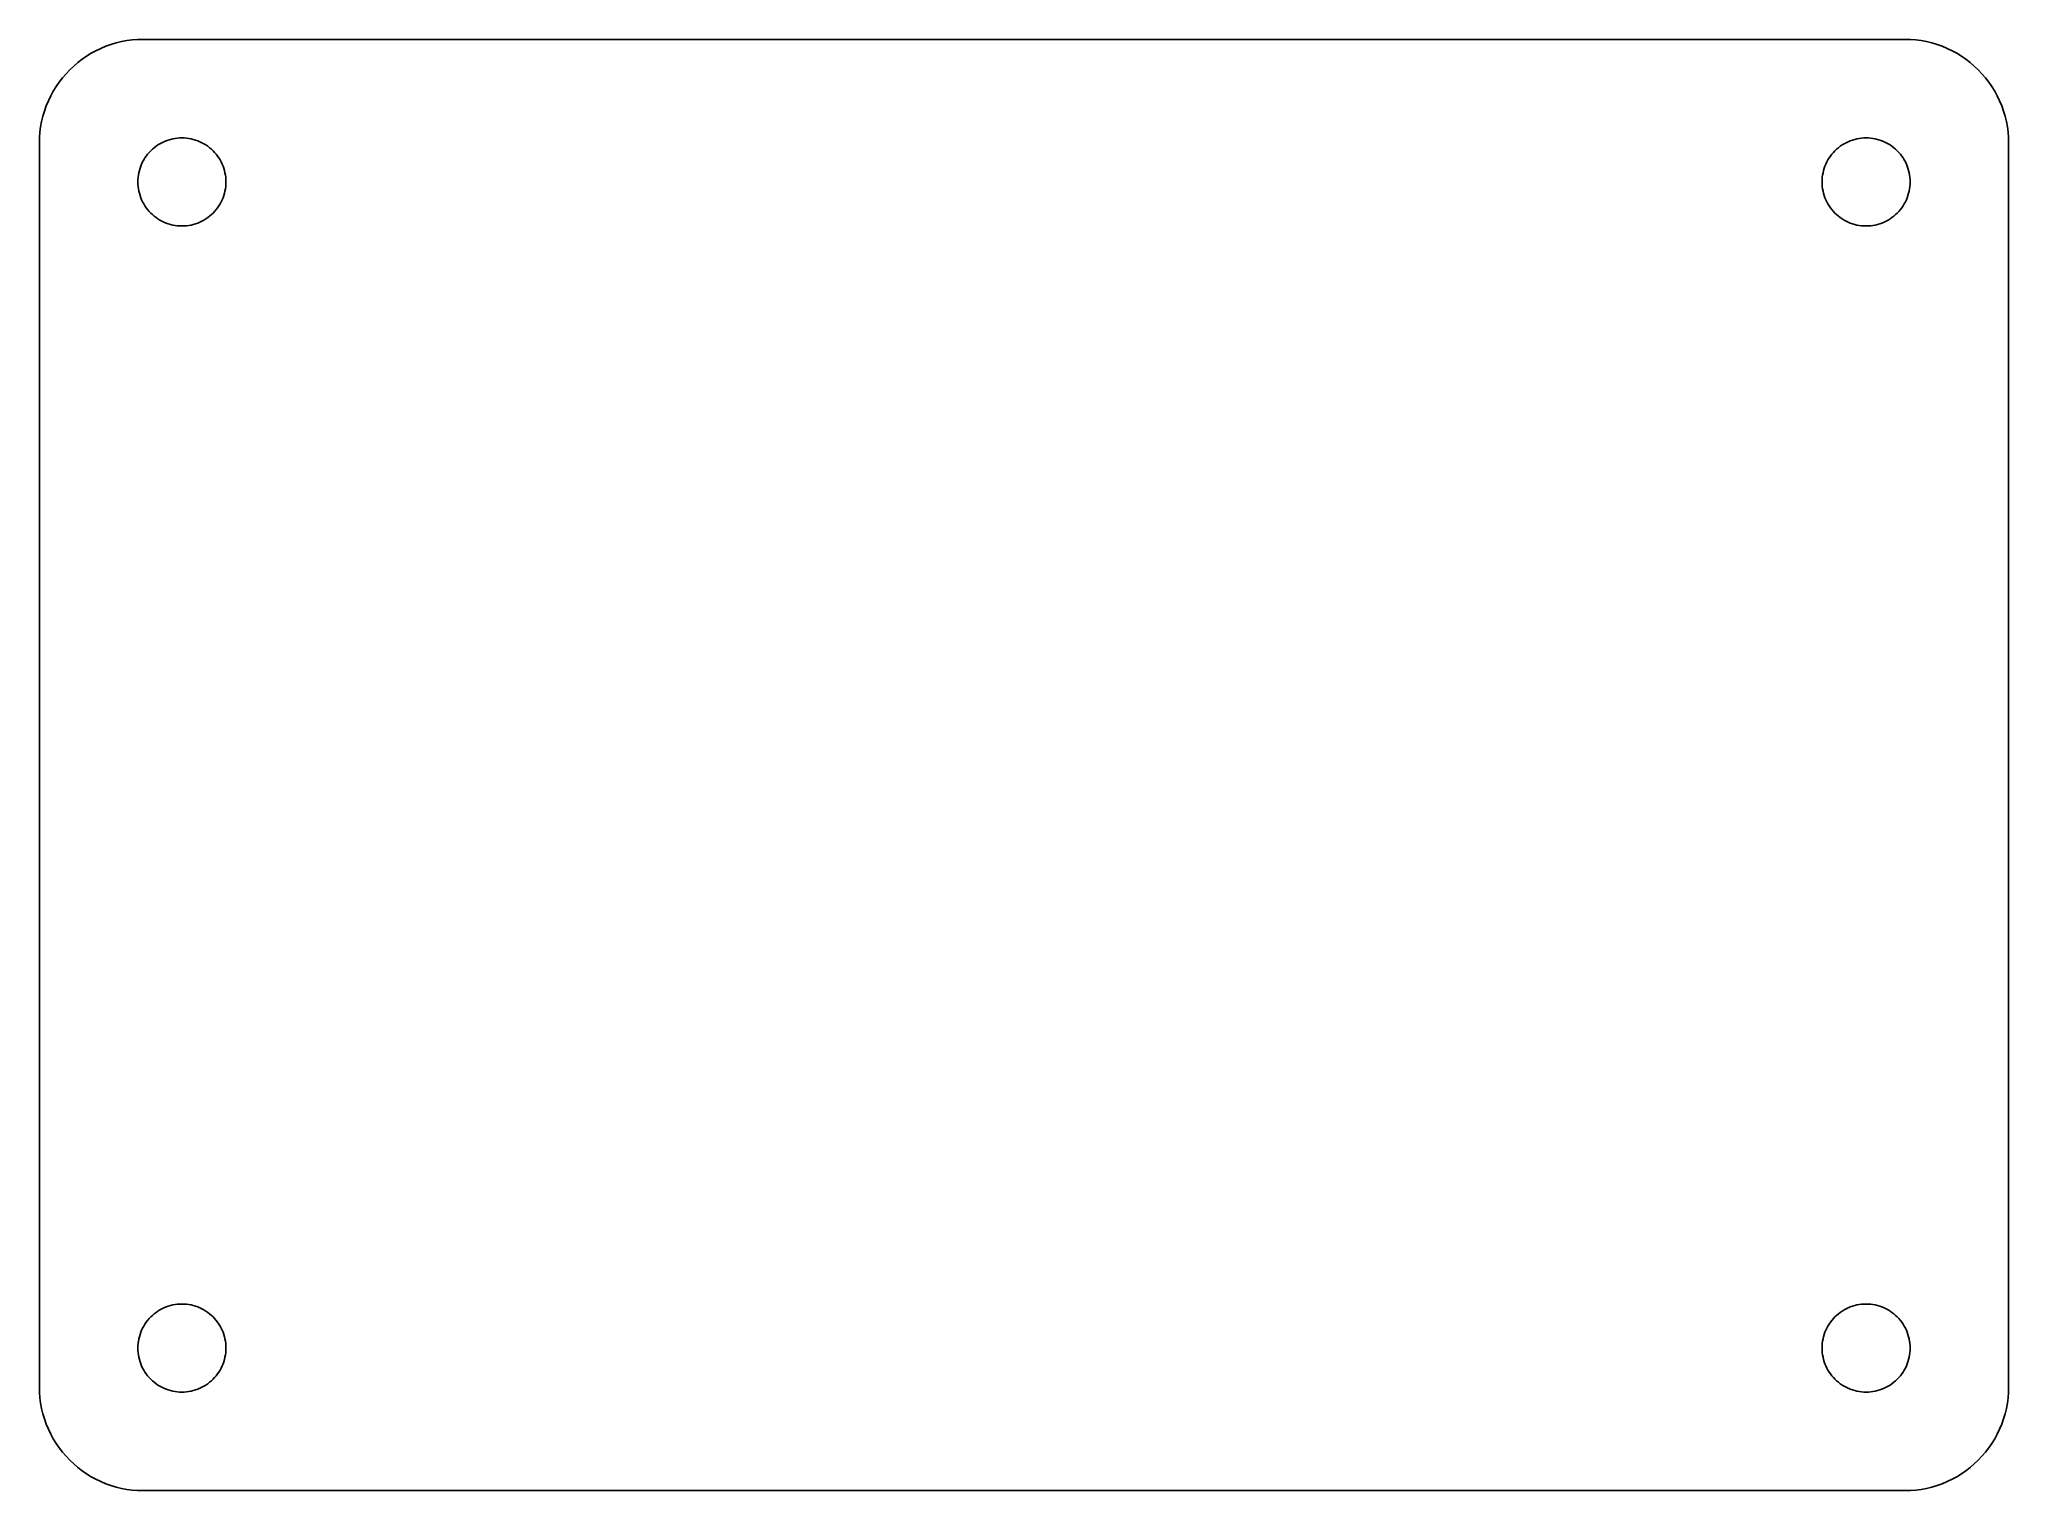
# Model space of a CAD drawing. Header units: metres. Extents: x -38 to 38, y -28 to 28.
import ezdxf

# ---------------------------------------------------------------- set-up
doc = ezdxf.new("R2010")
doc.units = ezdxf.units.M

msp = doc.modelspace()

# ---------------------------------------------------------------- linework, layer by layer
for p, q in [((-36, 27.4641), (-36.1786, 27.3547)), ((-35.816, 27.564), (-36, 27.4641)), ((-35.627, 27.6542), (-35.816, 27.564)), ((-35.4335, 27.7343), (-35.627, 27.6542)), ((-35.2361, 27.8042), (-35.4335, 27.7343)), ((-35.0353, 27.8637), (-35.2361, 27.8042)), ((-34.8316, 27.9126), (-35.0353, 27.8637)), ((-34.6257, 27.9508), (-34.8316, 27.9126)), ((-34.4181, 27.9781), (-34.6257, 27.9508)), ((-34.2094, 27.9945), (-34.4181, 27.9781)), ((-34, 28), (-34.2094, 27.9945)), ((34, 28), (-34, 28)), ((34.2094, 27.9945), (34, 28)), ((34.4181, 27.9781), (34.2094, 27.9945)), ((34.6257, 27.9508), (34.4181, 27.9781)), ((34.8316, 27.9126), (34.6257, 27.9508)), ((35.0353, 27.8637), (34.8316, 27.9126)), ((35.2361, 27.8042), (35.0353, 27.8637)), ((35.4335, 27.7343), (35.2361, 27.8042)), ((35.627, 27.6542), (35.4335, 27.7343)), ((35.816, 27.564), (35.627, 27.6542)), ((36, 27.4641), (35.816, 27.564)), ((36.1786, 27.3547), (36, 27.4641)), ((-36.9726, 26.6765), (-37.1086, 26.5173)), ((-36.8284, 26.8284), (-36.9726, 26.6765)), ((-36.6765, 26.9726), (-36.8284, 26.8284)), ((-36.5173, 27.1086), (-36.6765, 26.9726)), ((-36.3511, 27.2361), (-36.5173, 27.1086)), ((-36.1786, 27.3547), (-36.3511, 27.2361)), ((36.3511, 27.2361), (36.1786, 27.3547)), ((36.5173, 27.1086), (36.3511, 27.2361)), ((36.6765, 26.9726), (36.5173, 27.1086)), ((36.8284, 26.8284), (36.6765, 26.9726)), ((36.9726, 26.6765), (36.8284, 26.8284)), ((37.1086, 26.5173), (36.9726, 26.6765)), ((-37.4641, 26), (-37.564, 25.816)), ((-37.3547, 26.1786), (-37.4641, 26)), ((-37.2361, 26.3511), (-37.3547, 26.1786)), ((-37.1086, 26.5173), (-37.2361, 26.3511)), ((37.2361, 26.3511), (37.1086, 26.5173)), ((37.3547, 26.1786), (37.2361, 26.3511)), ((37.4641, 26), (37.3547, 26.1786)), ((37.564, 25.816), (37.4641, 26)), ((-37.8042, 25.2361), (-37.8637, 25.0353)), ((-37.7343, 25.4335), (-37.8042, 25.2361)), ((-37.6542, 25.627), (-37.7343, 25.4335)), ((-37.564, 25.816), (-37.6542, 25.627)), ((37.6542, 25.627), (37.564, 25.816)), ((37.7343, 25.4335), (37.6542, 25.627)), ((37.8042, 25.2361), (37.7343, 25.4335)), ((37.8637, 25.0353), (37.8042, 25.2361)), ((-37.9781, 24.4181), (-37.9945, 24.2094)), ((-37.9508, 24.6257), (-37.9781, 24.4181)), ((-37.9126, 24.8316), (-37.9508, 24.6257)), ((-37.8637, 25.0353), (-37.9126, 24.8316)), ((37.9126, 24.8316), (37.8637, 25.0353)), ((37.9508, 24.6257), (37.9126, 24.8316)), ((37.9781, 24.4181), (37.9508, 24.6257)), ((37.9945, 24.2094), (37.9781, 24.4181)), ((-37.9945, 24.2094), (-38, 24)), ((-38, 24), (-38, -24)), ((-33.8753, 23.4992), (-33.8211, 23.5698)), ((-33.8211, 23.5698), (-33.7633, 23.6375)), ((-33.7633, 23.6375), (-33.7021, 23.7021)), ((-33.7021, 23.7021), (-33.6375, 23.7633)), ((-33.6375, 23.7633), (-33.5698, 23.8211)), ((-33.5698, 23.8211), (-33.4992, 23.8753)), ((-33.4992, 23.8753), (-33.4259, 23.9257)), ((-33.4259, 23.9257), (-33.35, 23.9722)), ((-33.35, 23.9722), (-33.2718, 24.0147)), ((-33.2718, 24.0147), (-33.1915, 24.053)), ((-33.1915, 24.053), (-33.1092, 24.0871)), ((-33.1092, 24.0871), (-33.0253, 24.1168)), ((-33.0253, 24.1168), (-32.94, 24.1421)), ((-32.94, 24.1421), (-32.8535, 24.1628)), ((-32.8535, 24.1628), (-32.7659, 24.1791)), ((-32.7659, 24.1791), (-32.6777, 24.1907)), ((-32.6777, 24.1907), (-32.589, 24.1977)), ((-32.589, 24.1977), (-32.5, 24.2)), ((-32.5, 24.2), (-32.411, 24.1977)), ((-32.411, 24.1977), (-32.3223, 24.1907)), ((-32.3223, 24.1907), (-32.2341, 24.1791)), ((-32.2341, 24.1791), (-32.1465, 24.1628)), ((-32.1465, 24.1628), (-32.06, 24.1421)), ((-32.06, 24.1421), (-31.9747, 24.1168)), ((-31.9747, 24.1168), (-31.8908, 24.0871)), ((-31.8908, 24.0871), (-31.8085, 24.053)), ((-31.8085, 24.053), (-31.7282, 24.0147)), ((-31.7282, 24.0147), (-31.65, 23.9722)), ((-31.65, 23.9722), (-31.5741, 23.9257)), ((-31.5741, 23.9257), (-31.5008, 23.8753)), ((-31.5008, 23.8753), (-31.4302, 23.8211)), ((-31.4302, 23.8211), (-31.3625, 23.7633)), ((-31.3625, 23.7633), (-31.2979, 23.7021)), ((-31.2979, 23.7021), (-31.2367, 23.6375)), ((-31.2367, 23.6375), (-31.1789, 23.5698)), ((-31.1789, 23.5698), (-31.1247, 23.4992)), ((31.1247, 23.4992), (31.1789, 23.5698)), ((31.1789, 23.5698), (31.2367, 23.6375)), ((31.2367, 23.6375), (31.2979, 23.7021)), ((31.2979, 23.7021), (31.3625, 23.7633)), ((31.3625, 23.7633), (31.4302, 23.8211)), ((31.4302, 23.8211), (31.5008, 23.8753)), ((31.5008, 23.8753), (31.5741, 23.9257)), ((31.5741, 23.9257), (31.65, 23.9722)), ((31.65, 23.9722), (31.7282, 24.0147)), ((31.7282, 24.0147), (31.8085, 24.053)), ((31.8085, 24.053), (31.8908, 24.0871)), ((31.8908, 24.0871), (31.9747, 24.1168)), ((31.9747, 24.1168), (32.06, 24.1421)), ((32.06, 24.1421), (32.1465, 24.1628)), ((32.1465, 24.1628), (32.2341, 24.1791)), ((32.2341, 24.1791), (32.3223, 24.1907)), ((32.3223, 24.1907), (32.411, 24.1977)), ((32.411, 24.1977), (32.5, 24.2)), ((32.5, 24.2), (32.589, 24.1977)), ((32.589, 24.1977), (32.6777, 24.1907)), ((32.6777, 24.1907), (32.7659, 24.1791)), ((32.7659, 24.1791), (32.8535, 24.1628)), ((32.8535, 24.1628), (32.94, 24.1421)), ((32.94, 24.1421), (33.0253, 24.1168)), ((33.0253, 24.1168), (33.1092, 24.0871)), ((33.1092, 24.0871), (33.1915, 24.053)), ((33.1915, 24.053), (33.2718, 24.0147)), ((33.2718, 24.0147), (33.35, 23.9722)), ((33.35, 23.9722), (33.4259, 23.9257)), ((33.4259, 23.9257), (33.4992, 23.8753)), ((33.4992, 23.8753), (33.5698, 23.8211)), ((33.5698, 23.8211), (33.6375, 23.7633)), ((33.6375, 23.7633), (33.7021, 23.7021)), ((33.7021, 23.7021), (33.7633, 23.6375)), ((33.7633, 23.6375), (33.8211, 23.5698)), ((33.8211, 23.5698), (33.8753, 23.4992)), ((38, 24), (37.9945, 24.2094)), ((38, -24), (38, 24)), ((-34.1791, 22.7659), (-34.1628, 22.8535)), ((-34.1628, 22.8535), (-34.1421, 22.94)), ((-34.1421, 22.94), (-34.1168, 23.0253)), ((-34.1168, 23.0253), (-34.0871, 23.1092)), ((-34.0871, 23.1092), (-34.053, 23.1915)), ((-34.053, 23.1915), (-34.0147, 23.2718)), ((-34.0147, 23.2718), (-33.9722, 23.35)), ((-33.9722, 23.35), (-33.9257, 23.4259)), ((-33.9257, 23.4259), (-33.8753, 23.4992)), ((-31.1247, 23.4992), (-31.0743, 23.4259)), ((-31.0743, 23.4259), (-31.0278, 23.35)), ((-31.0278, 23.35), (-30.9853, 23.2718)), ((-30.9853, 23.2718), (-30.947, 23.1915)), ((-30.947, 23.1915), (-30.9129, 23.1092)), ((-30.9129, 23.1092), (-30.8832, 23.0253)), ((-30.8832, 23.0253), (-30.8579, 22.94)), ((-30.8579, 22.94), (-30.8371, 22.8535)), ((-30.8371, 22.8535), (-30.8209, 22.7659)), ((30.8209, 22.7659), (30.8371, 22.8535)), ((30.8371, 22.8535), (30.8579, 22.94)), ((30.8579, 22.94), (30.8832, 23.0253)), ((30.8832, 23.0253), (30.9129, 23.1092)), ((30.9129, 23.1092), (30.947, 23.1915)), ((30.947, 23.1915), (30.9853, 23.2718)), ((30.9853, 23.2718), (31.0278, 23.35)), ((31.0278, 23.35), (31.0743, 23.4259)), ((31.0743, 23.4259), (31.1247, 23.4992)), ((33.8753, 23.4992), (33.9257, 23.4259)), ((33.9257, 23.4259), (33.9722, 23.35)), ((33.9722, 23.35), (34.0147, 23.2718)), ((34.0147, 23.2718), (34.053, 23.1915)), ((34.053, 23.1915), (34.0871, 23.1092)), ((34.0871, 23.1092), (34.1168, 23.0253)), ((34.1168, 23.0253), (34.1421, 22.94)), ((34.1421, 22.94), (34.1628, 22.8535)), ((34.1628, 22.8535), (34.1791, 22.7659)), ((-34.2, 22.5), (-34.1977, 22.589)), ((-34.1977, 22.411), (-34.2, 22.5)), ((-34.1977, 22.589), (-34.1907, 22.6777)), ((-34.1907, 22.3223), (-34.1977, 22.411)), ((-34.1907, 22.6777), (-34.1791, 22.7659)), ((-34.1791, 22.2341), (-34.1907, 22.3223)), ((-34.1628, 22.1465), (-34.1791, 22.2341)), ((-34.1421, 22.06), (-34.1628, 22.1465)), ((-34.1168, 21.9747), (-34.1421, 22.06)), ((-30.8579, 22.06), (-30.8832, 21.9747)), ((-30.8371, 22.1465), (-30.8579, 22.06)), ((-30.8209, 22.2341), (-30.8371, 22.1465)), ((-30.8209, 22.7659), (-30.8093, 22.6777)), ((-30.8093, 22.3223), (-30.8209, 22.2341)), ((-30.8093, 22.6777), (-30.8024, 22.5896)), ((-30.8023, 22.411), (-30.8093, 22.3223)), ((-30.8024, 22.5896), (-30.8023, 22.589)), ((-30.8023, 22.589), (-30.8, 22.5)), ((-30.8, 22.5), (-30.8023, 22.411)), ((30.8, 22.5), (30.8023, 22.589)), ((30.8023, 22.411), (30.8, 22.5)), ((30.8023, 22.589), (30.8024, 22.5896)), ((30.8093, 22.3223), (30.8023, 22.411)), ((30.8024, 22.5896), (30.8093, 22.6777)), ((30.8093, 22.6777), (30.8209, 22.7659)), ((30.8209, 22.2341), (30.8093, 22.3223)), ((30.8371, 22.1465), (30.8209, 22.2341)), ((30.8579, 22.06), (30.8371, 22.1465)), ((30.8832, 21.9747), (30.8579, 22.06)), ((34.1421, 22.06), (34.1168, 21.9747)), ((34.1628, 22.1465), (34.1421, 22.06)), ((34.1791, 22.2341), (34.1628, 22.1465)), ((34.1791, 22.7659), (34.1907, 22.6777)), ((34.1907, 22.3223), (34.1791, 22.2341)), ((34.1907, 22.6777), (34.1977, 22.589)), ((34.1977, 22.411), (34.1907, 22.3223)), ((34.1977, 22.589), (34.2, 22.5)), ((34.2, 22.5), (34.1977, 22.411)), ((-34.0871, 21.8908), (-34.1168, 21.9747)), ((-34.053, 21.8085), (-34.0871, 21.8908)), ((-34.0147, 21.7282), (-34.053, 21.8085)), ((-33.9722, 21.65), (-34.0147, 21.7282)), ((-33.9257, 21.5741), (-33.9722, 21.65)), ((-33.8753, 21.5008), (-33.9257, 21.5741)), ((-33.8211, 21.4302), (-33.8753, 21.5008)), ((-33.7633, 21.3625), (-33.8211, 21.4302)), ((-33.7021, 21.2979), (-33.7633, 21.3625)), ((-33.6375, 21.2367), (-33.7021, 21.2979)), ((-31.2979, 21.2979), (-31.3625, 21.2367)), ((-31.2367, 21.3625), (-31.2979, 21.2979)), ((-31.1789, 21.4302), (-31.2367, 21.3625)), ((-31.1247, 21.5008), (-31.1789, 21.4302)), ((-31.0743, 21.5741), (-31.1247, 21.5008)), ((-31.0278, 21.65), (-31.0743, 21.5741)), ((-30.9853, 21.7282), (-31.0278, 21.65)), ((-30.947, 21.8085), (-30.9853, 21.7282)), ((-30.9129, 21.8908), (-30.947, 21.8085)), ((-30.8832, 21.9747), (-30.9129, 21.8908)), ((30.9129, 21.8908), (30.8832, 21.9747)), ((30.947, 21.8085), (30.9129, 21.8908)), ((30.9853, 21.7282), (30.947, 21.8085)), ((31.0278, 21.65), (30.9853, 21.7282)), ((31.0743, 21.5741), (31.0278, 21.65)), ((31.1247, 21.5008), (31.0743, 21.5741)), ((31.1789, 21.4302), (31.1247, 21.5008)), ((31.2367, 21.3625), (31.1789, 21.4302)), ((31.2979, 21.2979), (31.2367, 21.3625)), ((31.3625, 21.2367), (31.2979, 21.2979)), ((33.7021, 21.2979), (33.6375, 21.2367)), ((33.7633, 21.3625), (33.7021, 21.2979)), ((33.8211, 21.4302), (33.7633, 21.3625)), ((33.8753, 21.5008), (33.8211, 21.4302)), ((33.9257, 21.5741), (33.8753, 21.5008)), ((33.9722, 21.65), (33.9257, 21.5741)), ((34.0147, 21.7282), (33.9722, 21.65)), ((34.053, 21.8085), (34.0147, 21.7282)), ((34.0871, 21.8908), (34.053, 21.8085)), ((34.1168, 21.9747), (34.0871, 21.8908)), ((-33.5698, 21.1789), (-33.6375, 21.2367)), ((-33.4992, 21.1247), (-33.5698, 21.1789)), ((-33.4259, 21.0743), (-33.4992, 21.1247)), ((-33.35, 21.0278), (-33.4259, 21.0743)), ((-33.2718, 20.9853), (-33.35, 21.0278)), ((-33.1915, 20.947), (-33.2718, 20.9853)), ((-33.1092, 20.9129), (-33.1915, 20.947)), ((-33.0253, 20.8832), (-33.1092, 20.9129)), ((-32.94, 20.8579), (-33.0253, 20.8832)), ((-32.8535, 20.8371), (-32.94, 20.8579)), ((-32.7659, 20.8209), (-32.8535, 20.8371)), ((-32.6777, 20.8093), (-32.7659, 20.8209)), ((-32.5896, 20.8024), (-32.6777, 20.8093)), ((-32.589, 20.8023), (-32.5896, 20.8024)), ((-32.5, 20.8), (-32.589, 20.8023)), ((-32.411, 20.8023), (-32.5, 20.8)), ((-32.3223, 20.8093), (-32.411, 20.8023)), ((-32.2341, 20.8209), (-32.3223, 20.8093)), ((-32.1465, 20.8371), (-32.2341, 20.8209)), ((-32.06, 20.8579), (-32.1465, 20.8371)), ((-31.9747, 20.8832), (-32.06, 20.8579)), ((-31.8908, 20.9129), (-31.9747, 20.8832)), ((-31.8085, 20.947), (-31.8908, 20.9129)), ((-31.7282, 20.9853), (-31.8085, 20.947)), ((-31.65, 21.0278), (-31.7282, 20.9853)), ((-31.5741, 21.0743), (-31.65, 21.0278)), ((-31.5008, 21.1247), (-31.5741, 21.0743)), ((-31.4302, 21.1789), (-31.5008, 21.1247)), ((-31.3625, 21.2367), (-31.4302, 21.1789)), ((31.4302, 21.1789), (31.3625, 21.2367)), ((31.5008, 21.1247), (31.4302, 21.1789)), ((31.5741, 21.0743), (31.5008, 21.1247)), ((31.65, 21.0278), (31.5741, 21.0743)), ((31.7282, 20.9853), (31.65, 21.0278)), ((31.8085, 20.947), (31.7282, 20.9853)), ((31.8908, 20.9129), (31.8085, 20.947)), ((31.9747, 20.8832), (31.8908, 20.9129)), ((32.06, 20.8579), (31.9747, 20.8832)), ((32.1465, 20.8371), (32.06, 20.8579)), ((32.2341, 20.8209), (32.1465, 20.8371)), ((32.3223, 20.8093), (32.2341, 20.8209)), ((32.411, 20.8023), (32.3223, 20.8093)), ((32.5, 20.8), (32.411, 20.8023)), ((32.589, 20.8023), (32.5, 20.8)), ((32.5896, 20.8024), (32.589, 20.8023)), ((32.6777, 20.8093), (32.5896, 20.8024)), ((32.7659, 20.8209), (32.6777, 20.8093)), ((32.8535, 20.8371), (32.7659, 20.8209)), ((32.94, 20.8579), (32.8535, 20.8371)), ((33.0253, 20.8832), (32.94, 20.8579)), ((33.1092, 20.9129), (33.0253, 20.8832)), ((33.1915, 20.947), (33.1092, 20.9129)), ((33.2718, 20.9853), (33.1915, 20.947)), ((33.35, 21.0278), (33.2718, 20.9853)), ((33.4259, 21.0743), (33.35, 21.0278)), ((33.4992, 21.1247), (33.4259, 21.0743)), ((33.5698, 21.1789), (33.4992, 21.1247)), ((33.6375, 21.2367), (33.5698, 21.1789)), ((-33.7021, -21.2979), (-33.6375, -21.2367)), ((-33.6375, -21.2367), (-33.5698, -21.1789)), ((-33.5698, -21.1789), (-33.4992, -21.1247)), ((-33.4992, -21.1247), (-33.4259, -21.0743)), ((-33.4259, -21.0743), (-33.35, -21.0278)), ((-33.35, -21.0278), (-33.2718, -20.9853)), ((-33.2718, -20.9853), (-33.1915, -20.947)), ((-33.1915, -20.947), (-33.1092, -20.9129)), ((-33.1092, -20.9129), (-33.0253, -20.8832)), ((-33.0253, -20.8832), (-32.94, -20.8579)), ((-32.94, -20.8579), (-32.8535, -20.8371)), ((-32.8535, -20.8371), (-32.7659, -20.8209)), ((-32.7659, -20.8209), (-32.6777, -20.8093)), ((-32.6777, -20.8093), (-32.5896, -20.8024)), ((-32.5896, -20.8024), (-32.589, -20.8023)), ((-32.589, -20.8023), (-32.5, -20.8)), ((-32.5, -20.8), (-32.411, -20.8023)), ((-32.411, -20.8023), (-32.3223, -20.8093)), ((-32.3223, -20.8093), (-32.2341, -20.8209)), ((-32.2341, -20.8209), (-32.1465, -20.8371)), ((-32.1465, -20.8371), (-32.06, -20.8579)), ((-32.06, -20.8579), (-31.9747, -20.8832)), ((-31.9747, -20.8832), (-31.8908, -20.9129)), ((-31.8908, -20.9129), (-31.8085, -20.947)), ((-31.8085, -20.947), (-31.7282, -20.9853)), ((-31.7282, -20.9853), (-31.65, -21.0278)), ((-31.65, -21.0278), (-31.5741, -21.0743)), ((-31.5741, -21.0743), (-31.5008, -21.1247)), ((-31.5008, -21.1247), (-31.4302, -21.1789)), ((-31.4302, -21.1789), (-31.3625, -21.2367)), ((-31.3625, -21.2367), (-31.2979, -21.2979)), ((31.2979, -21.2979), (31.3625, -21.2367)), ((31.3625, -21.2367), (31.4302, -21.1789)), ((31.4302, -21.1789), (31.5008, -21.1247)), ((31.5008, -21.1247), (31.5741, -21.0743)), ((31.5741, -21.0743), (31.65, -21.0278)), ((31.65, -21.0278), (31.7282, -20.9853)), ((31.7282, -20.9853), (31.8085, -20.947)), ((31.8085, -20.947), (31.8908, -20.9129)), ((31.8908, -20.9129), (31.9747, -20.8832)), ((31.9747, -20.8832), (32.06, -20.8579)), ((32.06, -20.8579), (32.1465, -20.8371)), ((32.1465, -20.8371), (32.2341, -20.8209)), ((32.2341, -20.8209), (32.3223, -20.8093)), ((32.3223, -20.8093), (32.411, -20.8023)), ((32.411, -20.8023), (32.5, -20.8)), ((32.5, -20.8), (32.589, -20.8023)), ((32.589, -20.8023), (32.5896, -20.8024)), ((32.5896, -20.8024), (32.6777, -20.8093)), ((32.6777, -20.8093), (32.7659, -20.8209)), ((32.7659, -20.8209), (32.8535, -20.8371)), ((32.8535, -20.8371), (32.94, -20.8579)), ((32.94, -20.8579), (33.0253, -20.8832)), ((33.0253, -20.8832), (33.1092, -20.9129)), ((33.1092, -20.9129), (33.1915, -20.947)), ((33.1915, -20.947), (33.2718, -20.9853)), ((33.2718, -20.9853), (33.35, -21.0278)), ((33.35, -21.0278), (33.4259, -21.0743)), ((33.4259, -21.0743), (33.4992, -21.1247)), ((33.4992, -21.1247), (33.5698, -21.1789)), ((33.5698, -21.1789), (33.6375, -21.2367)), ((33.6375, -21.2367), (33.7021, -21.2979)), ((-34.1421, -22.06), (-34.1168, -21.9747)), ((-34.1168, -21.9747), (-34.0871, -21.8908)), ((-34.0871, -21.8908), (-34.053, -21.8085)), ((-34.053, -21.8085), (-34.0147, -21.7282)), ((-34.0147, -21.7282), (-33.9722, -21.65)), ((-33.9722, -21.65), (-33.9257, -21.5741)), ((-33.9257, -21.5741), (-33.8753, -21.5008)), ((-33.8753, -21.5008), (-33.8211, -21.4302)), ((-33.8211, -21.4302), (-33.7633, -21.3625)), ((-33.7633, -21.3625), (-33.7021, -21.2979)), ((-31.2979, -21.2979), (-31.2367, -21.3625)), ((-31.2367, -21.3625), (-31.1789, -21.4302)), ((-31.1789, -21.4302), (-31.1247, -21.5008)), ((-31.1247, -21.5008), (-31.0743, -21.5741)), ((-31.0743, -21.5741), (-31.0278, -21.65)), ((-31.0278, -21.65), (-30.9853, -21.7282)), ((-30.9853, -21.7282), (-30.947, -21.8085)), ((-30.947, -21.8085), (-30.9129, -21.8908)), ((-30.9129, -21.8908), (-30.8832, -21.9747)), ((-30.8832, -21.9747), (-30.8579, -22.06)), ((30.8579, -22.06), (30.8832, -21.9747)), ((30.8832, -21.9747), (30.9129, -21.8908)), ((30.9129, -21.8908), (30.947, -21.8085)), ((30.947, -21.8085), (30.9853, -21.7282)), ((30.9853, -21.7282), (31.0278, -21.65)), ((31.0278, -21.65), (31.0743, -21.5741)), ((31.0743, -21.5741), (31.1247, -21.5008)), ((31.1247, -21.5008), (31.1789, -21.4302)), ((31.1789, -21.4302), (31.2367, -21.3625)), ((31.2367, -21.3625), (31.2979, -21.2979)), ((33.7021, -21.2979), (33.7633, -21.3625)), ((33.7633, -21.3625), (33.8211, -21.4302)), ((33.8211, -21.4302), (33.8753, -21.5008)), ((33.8753, -21.5008), (33.9257, -21.5741)), ((33.9257, -21.5741), (33.9722, -21.65)), ((33.9722, -21.65), (34.0147, -21.7282)), ((34.0147, -21.7282), (34.053, -21.8085)), ((34.053, -21.8085), (34.0871, -21.8908)), ((34.0871, -21.8908), (34.1168, -21.9747)), ((34.1168, -21.9747), (34.1421, -22.06)), ((-34.2, -22.5), (-34.1977, -22.411)), ((-34.1977, -22.589), (-34.2, -22.5)), ((-34.1977, -22.411), (-34.1907, -22.3223)), ((-34.1907, -22.6777), (-34.1977, -22.589)), ((-34.1907, -22.3223), (-34.1791, -22.2341)), ((-34.1791, -22.7659), (-34.1907, -22.6777)), ((-34.1791, -22.2341), (-34.1628, -22.1465)), ((-34.1628, -22.8535), (-34.1791, -22.7659)), ((-34.1628, -22.1465), (-34.1421, -22.06)), ((-30.8579, -22.06), (-30.8371, -22.1465)), ((-30.8371, -22.1465), (-30.8209, -22.2341)), ((-30.8209, -22.7659), (-30.8371, -22.8535)), ((-30.8209, -22.2341), (-30.8093, -22.3223)), ((-30.8093, -22.6777), (-30.8209, -22.7659)), ((-30.8093, -22.3223), (-30.8023, -22.411)), ((-30.8024, -22.5896), (-30.8093, -22.6777)), ((-30.8023, -22.589), (-30.8024, -22.5896)), ((-30.8023, -22.411), (-30.8, -22.5)), ((-30.8, -22.5), (-30.8023, -22.589)), ((30.8, -22.5), (30.8023, -22.411)), ((30.8023, -22.589), (30.8, -22.5)), ((30.8023, -22.411), (30.8093, -22.3223)), ((30.8024, -22.5896), (30.8023, -22.589)), ((30.8093, -22.6777), (30.8024, -22.5896)), ((30.8093, -22.3223), (30.8209, -22.2341)), ((30.8209, -22.7659), (30.8093, -22.6777)), ((30.8209, -22.2341), (30.8371, -22.1465)), ((30.8371, -22.8535), (30.8209, -22.7659)), ((30.8371, -22.1465), (30.8579, -22.06)), ((34.1421, -22.06), (34.1628, -22.1465)), ((34.1628, -22.1465), (34.1791, -22.2341)), ((34.1791, -22.7659), (34.1628, -22.8535)), ((34.1791, -22.2341), (34.1907, -22.3223)), ((34.1907, -22.6777), (34.1791, -22.7659)), ((34.1907, -22.3223), (34.1977, -22.411)), ((34.1977, -22.589), (34.1907, -22.6777)), ((34.1977, -22.411), (34.2, -22.5)), ((34.2, -22.5), (34.1977, -22.589)), ((-34.1421, -22.94), (-34.1628, -22.8535)), ((-34.1168, -23.0253), (-34.1421, -22.94)), ((-34.0871, -23.1092), (-34.1168, -23.0253)), ((-34.053, -23.1915), (-34.0871, -23.1092)), ((-34.0147, -23.2718), (-34.053, -23.1915)), ((-33.9722, -23.35), (-34.0147, -23.2718)), ((-33.9257, -23.4259), (-33.9722, -23.35)), ((-33.8753, -23.4992), (-33.9257, -23.4259)), ((-33.8211, -23.5698), (-33.8753, -23.4992)), ((-31.1247, -23.4992), (-31.1789, -23.5698)), ((-31.0743, -23.4259), (-31.1247, -23.4992)), ((-31.0278, -23.35), (-31.0743, -23.4259)), ((-30.9853, -23.2718), (-31.0278, -23.35)), ((-30.947, -23.1915), (-30.9853, -23.2718)), ((-30.9129, -23.1092), (-30.947, -23.1915)), ((-30.8832, -23.0253), (-30.9129, -23.1092)), ((-30.8579, -22.94), (-30.8832, -23.0253)), ((-30.8371, -22.8535), (-30.8579, -22.94)), ((30.8579, -22.94), (30.8371, -22.8535)), ((30.8832, -23.0253), (30.8579, -22.94)), ((30.9129, -23.1092), (30.8832, -23.0253)), ((30.947, -23.1915), (30.9129, -23.1092)), ((30.9853, -23.2718), (30.947, -23.1915)), ((31.0278, -23.35), (30.9853, -23.2718)), ((31.0743, -23.4259), (31.0278, -23.35)), ((31.1247, -23.4992), (31.0743, -23.4259)), ((31.1789, -23.5698), (31.1247, -23.4992)), ((33.8753, -23.4992), (33.8211, -23.5698)), ((33.9257, -23.4259), (33.8753, -23.4992)), ((33.9722, -23.35), (33.9257, -23.4259)), ((34.0147, -23.2718), (33.9722, -23.35)), ((34.053, -23.1915), (34.0147, -23.2718)), ((34.0871, -23.1092), (34.053, -23.1915)), ((34.1168, -23.0253), (34.0871, -23.1092)), ((34.1421, -22.94), (34.1168, -23.0253)), ((34.1628, -22.8535), (34.1421, -22.94)), ((-38, -24), (-37.9945, -24.2094)), ((-37.9945, -24.2094), (-37.9781, -24.4181)), ((-33.7633, -23.6375), (-33.8211, -23.5698)), ((-33.7021, -23.7021), (-33.7633, -23.6375)), ((-33.6375, -23.7633), (-33.7021, -23.7021)), ((-33.5698, -23.8211), (-33.6375, -23.7633)), ((-33.4992, -23.8753), (-33.5698, -23.8211)), ((-33.4259, -23.9257), (-33.4992, -23.8753)), ((-33.35, -23.9722), (-33.4259, -23.9257)), ((-33.2718, -24.0147), (-33.35, -23.9722)), ((-33.1915, -24.053), (-33.2718, -24.0147)), ((-33.1092, -24.0871), (-33.1915, -24.053)), ((-33.0253, -24.1168), (-33.1092, -24.0871)), ((-32.94, -24.1421), (-33.0253, -24.1168)), ((-32.8535, -24.1628), (-32.94, -24.1421)), ((-32.7659, -24.1791), (-32.8535, -24.1628)), ((-32.6777, -24.1907), (-32.7659, -24.1791)), ((-32.589, -24.1977), (-32.6777, -24.1907)), ((-32.5, -24.2), (-32.589, -24.1977)), ((-32.411, -24.1977), (-32.5, -24.2)), ((-32.3223, -24.1907), (-32.411, -24.1977)), ((-32.2341, -24.1791), (-32.3223, -24.1907)), ((-32.1465, -24.1628), (-32.2341, -24.1791)), ((-32.06, -24.1421), (-32.1465, -24.1628)), ((-31.9747, -24.1168), (-32.06, -24.1421)), ((-31.8908, -24.0871), (-31.9747, -24.1168)), ((-31.8085, -24.053), (-31.8908, -24.0871)), ((-31.7282, -24.0147), (-31.8085, -24.053)), ((-31.65, -23.9722), (-31.7282, -24.0147)), ((-31.5741, -23.9257), (-31.65, -23.9722)), ((-31.5008, -23.8753), (-31.5741, -23.9257)), ((-31.4302, -23.8211), (-31.5008, -23.8753)), ((-31.3625, -23.7633), (-31.4302, -23.8211)), ((-31.2979, -23.7021), (-31.3625, -23.7633)), ((-31.2367, -23.6375), (-31.2979, -23.7021)), ((-31.1789, -23.5698), (-31.2367, -23.6375)), ((31.2367, -23.6375), (31.1789, -23.5698)), ((31.2979, -23.7021), (31.2367, -23.6375)), ((31.3625, -23.7633), (31.2979, -23.7021)), ((31.4302, -23.8211), (31.3625, -23.7633)), ((31.5008, -23.8753), (31.4302, -23.8211)), ((31.5741, -23.9257), (31.5008, -23.8753)), ((31.65, -23.9722), (31.5741, -23.9257)), ((31.7282, -24.0147), (31.65, -23.9722)), ((31.8085, -24.053), (31.7282, -24.0147)), ((31.8908, -24.0871), (31.8085, -24.053)), ((31.9747, -24.1168), (31.8908, -24.0871)), ((32.06, -24.1421), (31.9747, -24.1168)), ((32.1465, -24.1628), (32.06, -24.1421)), ((32.2341, -24.1791), (32.1465, -24.1628)), ((32.3223, -24.1907), (32.2341, -24.1791)), ((32.411, -24.1977), (32.3223, -24.1907)), ((32.5, -24.2), (32.411, -24.1977)), ((32.589, -24.1977), (32.5, -24.2)), ((32.6777, -24.1907), (32.589, -24.1977)), ((32.7659, -24.1791), (32.6777, -24.1907)), ((32.8535, -24.1628), (32.7659, -24.1791)), ((32.94, -24.1421), (32.8535, -24.1628)), ((33.0253, -24.1168), (32.94, -24.1421)), ((33.1092, -24.0871), (33.0253, -24.1168)), ((33.1915, -24.053), (33.1092, -24.0871)), ((33.2718, -24.0147), (33.1915, -24.053)), ((33.35, -23.9722), (33.2718, -24.0147)), ((33.4259, -23.9257), (33.35, -23.9722)), ((33.4992, -23.8753), (33.4259, -23.9257)), ((33.5698, -23.8211), (33.4992, -23.8753)), ((33.6375, -23.7633), (33.5698, -23.8211)), ((33.7021, -23.7021), (33.6375, -23.7633)), ((33.7633, -23.6375), (33.7021, -23.7021)), ((33.8211, -23.5698), (33.7633, -23.6375)), ((37.9781, -24.4181), (37.9945, -24.2094)), ((37.9945, -24.2094), (38, -24)), ((-37.9781, -24.4181), (-37.9508, -24.6257)), ((-37.9508, -24.6257), (-37.9126, -24.8316)), ((-37.9126, -24.8316), (-37.8637, -25.0353)), ((-37.8637, -25.0353), (-37.8042, -25.2361)), ((37.8042, -25.2361), (37.8637, -25.0353)), ((37.8637, -25.0353), (37.9126, -24.8316)), ((37.9126, -24.8316), (37.9508, -24.6257)), ((37.9508, -24.6257), (37.9781, -24.4181)), ((-37.8042, -25.2361), (-37.7343, -25.4335)), ((-37.7343, -25.4335), (-37.6542, -25.627)), ((-37.6542, -25.627), (-37.564, -25.816)), ((-37.564, -25.816), (-37.4641, -26)), ((37.4641, -26), (37.564, -25.816)), ((37.564, -25.816), (37.6542, -25.627)), ((37.6542, -25.627), (37.7343, -25.4335)), ((37.7343, -25.4335), (37.8042, -25.2361)), ((-37.4641, -26), (-37.3547, -26.1786)), ((-37.3547, -26.1786), (-37.2361, -26.3511)), ((-37.2361, -26.3511), (-37.1086, -26.5173)), ((-37.1086, -26.5173), (-36.9726, -26.6765)), ((36.9726, -26.6765), (37.1086, -26.5173)), ((37.1086, -26.5173), (37.2361, -26.3511)), ((37.2361, -26.3511), (37.3547, -26.1786)), ((37.3547, -26.1786), (37.4641, -26)), ((-36.9726, -26.6765), (-36.8284, -26.8284)), ((-36.8284, -26.8284), (-36.6765, -26.9726)), ((-36.6765, -26.9726), (-36.5173, -27.1086)), ((-36.5173, -27.1086), (-36.3511, -27.2361)), ((-36.3511, -27.2361), (-36.1786, -27.3547)), ((-36.1786, -27.3547), (-36, -27.4641)), ((36, -27.4641), (36.1786, -27.3547)), ((36.1786, -27.3547), (36.3511, -27.2361)), ((36.3511, -27.2361), (36.5173, -27.1086)), ((36.5173, -27.1086), (36.6765, -26.9726)), ((36.6765, -26.9726), (36.8284, -26.8284)), ((36.8284, -26.8284), (36.9726, -26.6765)), ((-36, -27.4641), (-35.816, -27.564)), ((-35.816, -27.564), (-35.627, -27.6542)), ((-35.627, -27.6542), (-35.4335, -27.7343)), ((-35.4335, -27.7343), (-35.2361, -27.8042)), ((-35.2361, -27.8042), (-35.0353, -27.8637)), ((-35.0353, -27.8637), (-34.8316, -27.9126)), ((-34.8316, -27.9126), (-34.6257, -27.9508)), ((-34.6257, -27.9508), (-34.4181, -27.9781)), ((-34.4181, -27.9781), (-34.2094, -27.9945)), ((-34.2094, -27.9945), (-34, -28)), ((-34, -28), (34, -28)), ((34, -28), (34.2094, -27.9945)), ((34.2094, -27.9945), (34.4181, -27.9781)), ((34.4181, -27.9781), (34.6257, -27.9508)), ((34.6257, -27.9508), (34.8316, -27.9126)), ((34.8316, -27.9126), (35.0353, -27.8637)), ((35.0353, -27.8637), (35.2361, -27.8042)), ((35.2361, -27.8042), (35.4335, -27.7343)), ((35.4335, -27.7343), (35.627, -27.6542)), ((35.627, -27.6542), (35.816, -27.564)), ((35.816, -27.564), (36, -27.4641))]:
    msp.add_line(p, q)

doc.saveas('drawing.dxf')
